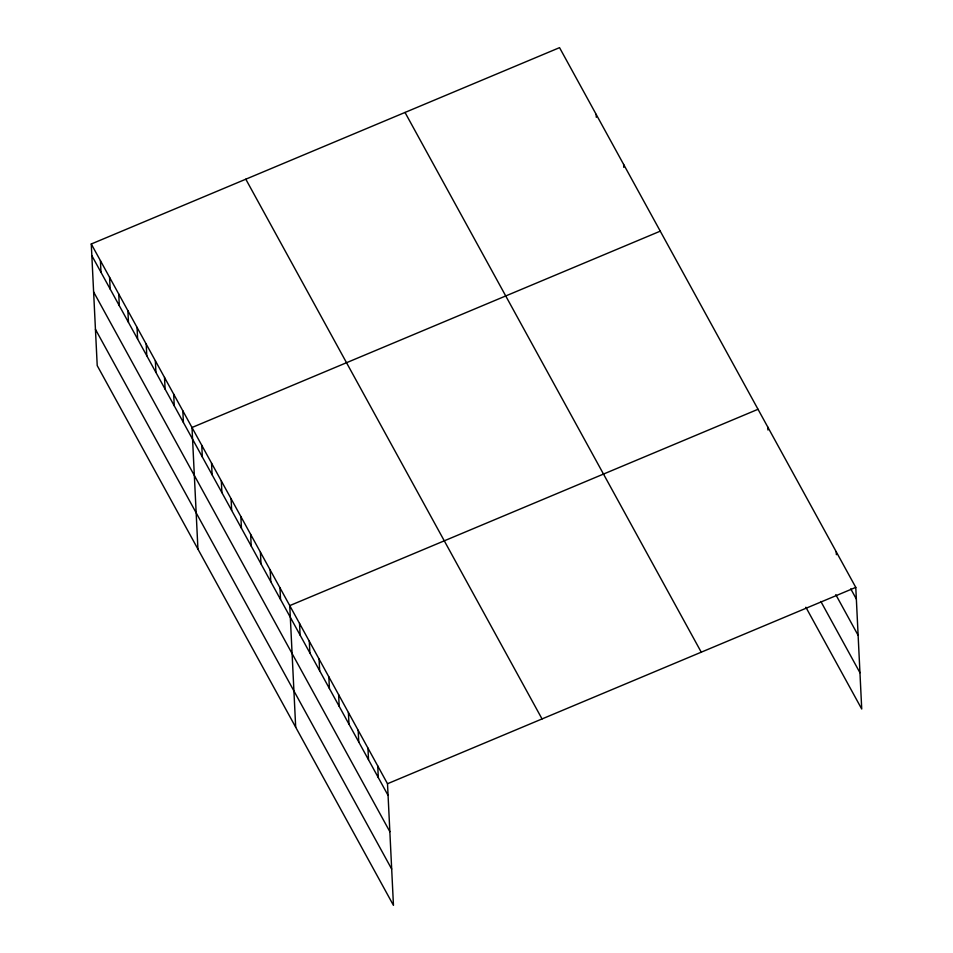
<?xml version="1.0" encoding="UTF-8"?>
<svg xmlns="http://www.w3.org/2000/svg" width="953" height="953" viewBox="0 0 953 953"><rect width="100%" height="100%" fill="white"/><g stroke="black" fill="none" stroke-linecap="round" stroke-linejoin="round"><path stroke-width="1.43" d="M91.274 243.992L387.502 783.735L393.458 905.35L97.218 365.607L91.274 243.992L559.542 47.65L855.782 587.393L861.726 709.008L805.869 607.228M660.262 231.162L191.994 427.504L197.938 549.119M758.028 409.278L289.748 605.62L295.692 727.234M387.502 783.735L855.782 587.393M850.767 588.871L856.354 599.056M835.781 594.624L858.129 635.341M820.855 601.474L859.951 672.723M405.013 112.442L701.253 652.186M245.803 179.2L542.043 718.943M91.845 255.654L388.074 795.398M93.62 291.94L389.848 831.683M95.443 329.321L391.683 869.065M836.234 551.763L836.377 554.682M767.796 427.087L767.939 430.006M623.643 164.428L623.786 167.347M596.173 114.384L596.316 117.302M377.733 765.926L378.305 777.588M367.953 748.105L368.525 759.767M358.185 730.296L358.745 741.958M348.405 712.487L348.977 724.149M338.625 694.677L339.197 706.34M328.856 676.868L329.416 688.531M319.076 659.059L319.648 670.709M309.296 641.238L309.868 652.9M299.528 623.429L300.1 635.091M279.968 587.81L280.539 599.473M270.199 570.001L270.771 581.652M260.419 552.18L260.991 563.842M250.651 534.371L251.211 546.033M240.871 516.562L241.443 528.224M231.091 498.753L231.662 510.415M221.322 480.943L221.894 492.606M211.542 463.122L212.114 474.785M201.762 445.313L202.334 456.975M182.833 410.826L183.405 422.477M173.684 394.137L174.244 405.799M164.524 377.459L165.095 389.122M155.363 360.77L155.935 372.432M146.214 344.093L146.774 355.755M137.053 327.403L137.625 339.065M127.893 310.726L128.464 322.388M118.744 294.036L119.316 305.699M109.583 277.359L110.155 289.021M100.422 260.669L100.994 272.332"/></g></svg>
